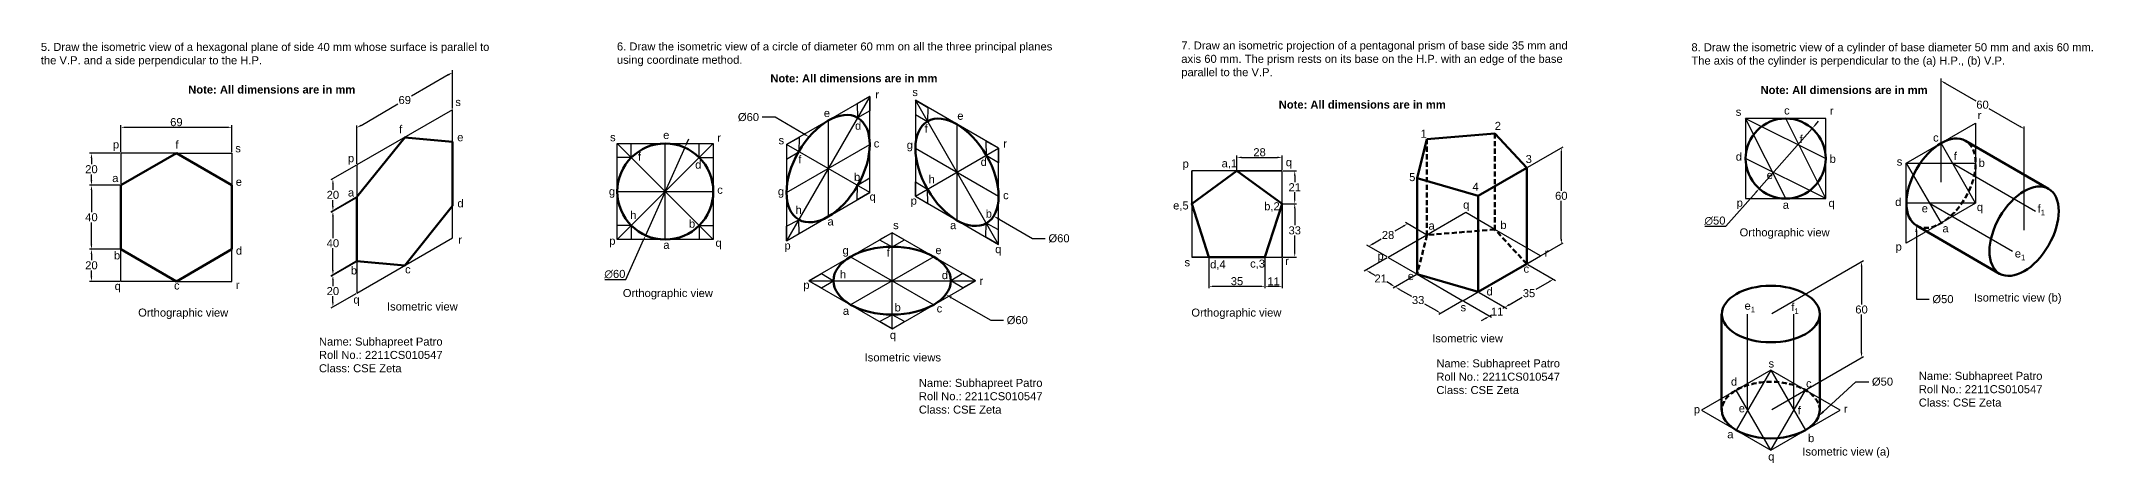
# Model space of a CAD drawing. Header units: millimetres. Extents: x 41 to 5475, y -81 to 189.
# Drawn here: x 1295 to 2577, y -78 to 185 of the extents above; entities that cross this region are included whole.
import ezdxf
from ezdxf import colors
from ezdxf.entities.mleader import LeaderData, LeaderLine
from ezdxf.math import Vec2, Vec3

# ---------------------------------------------------------------- set-up
doc = ezdxf.new("R2010")
doc.units = ezdxf.units.MM
doc.linetypes.add('HIDDEN2', pattern=[4.7625, 3.175, -1.5875])
doc.styles.get("Standard").update_dxf_attribs({"font": 'arial.ttf'})
doc.dimstyles.new('ISO-25', dxfattribs={"dimtxt": 5, "dimasz": 3, "dimexe": 1.25, "dimexo": 0.625, "dimtad": 1, "dimtih": 1, "dimtoh": 1, "dimdec": 0, "dimtxsty": 'Standard', "dimcen": 2.5, "dimadec": 0, "dimazin": 0, "dimtfac": 1, "dimtdec": 0, "dimtmove": 0, "dimatfit": 3, "dimfxl": 1, "dimarcsym": 0})

# ---------------------------------------------------------------- blocks, each defined once
blk = doc.blocks.new('*D27')
at = {"color": 0, "lineweight": -2, "transparency": 16777216}
for p, q in [((1344.6, 115.9), (1344.6, 132.8)), ((1347.6, 131.5), (1410.9, 131.5)), ((1413.9, 115.9), (1413.9, 132.8))]:
    blk.add_line(p, q, dxfattribs=at)
at = {"color": 0, "transparency": 16777216}
for points in [[(1347.6, 132), (1347.6, 131), (1344.6, 131.5)], [(1410.9, 132), (1410.9, 131), (1413.9, 131.5)]]:
    blk.add_solid(points, dxfattribs=at)
at = {"layer": 'Defpoints', "color": 0, "transparency": 16777216}
for p in [(1413.9, 131.5), (1344.6, 115.3), (1413.9, 115.3)]:
    blk.add_point(p, dxfattribs=at)
at = {"color": 0, "transparency": 16777216, "insert": (1379.3, 134.7), "char_height": 5, "attachment_point": 5}
blk.add_mtext('69', dxfattribs=at)
blk = doc.blocks.new('*D28')
at = {"color": 0, "lineweight": -2, "transparency": 16777216}
for p, q in [((1344, 95.3), (1324.9, 95.3)), ((1326.2, 92.3), (1326.2, 78.5)), ((1326.2, 58.3), (1326.2, 72.1)), ((1344, 55.3), (1324.9, 55.3))]:
    blk.add_line(p, q, dxfattribs=at)
at = {"color": 0, "transparency": 16777216}
for points in [[(1325.7, 92.3), (1326.7, 92.3), (1326.2, 95.3)], [(1325.7, 58.3), (1326.7, 58.3), (1326.2, 55.3)]]:
    blk.add_solid(points, dxfattribs=at)
at = {"layer": 'Defpoints', "color": 0, "transparency": 16777216}
for p in [(1344.6, 95.3), (1326.2, 55.3), (1344.6, 55.3)]:
    blk.add_point(p, dxfattribs=at)
at = {"color": 0, "transparency": 16777216, "insert": (1326.2, 75.3), "char_height": 5, "attachment_point": 5}
blk.add_mtext('40', dxfattribs=at)
blk = doc.blocks.new('*D29')
at = {"color": 0, "lineweight": -2, "transparency": 16777216}
for p, q in [((1344, 115.3), (1324.9, 115.3)), ((1326.2, 112.3), (1326.2, 108.5)), ((1344, 95.3), (1324.9, 95.3)), ((1326.2, 98.3), (1326.2, 102.1))]:
    blk.add_line(p, q, dxfattribs=at)
at = {"color": 0, "transparency": 16777216}
for points in [[(1325.7, 112.3), (1326.7, 112.3), (1326.2, 115.3)], [(1325.7, 98.3), (1326.7, 98.3), (1326.2, 95.3)]]:
    blk.add_solid(points, dxfattribs=at)
at = {"layer": 'Defpoints', "color": 0, "transparency": 16777216}
for p in [(1326.2, 115.3), (1344.6, 115.3), (1344.6, 95.3)]:
    blk.add_point(p, dxfattribs=at)
at = {"color": 0, "transparency": 16777216, "insert": (1326.2, 105.3), "char_height": 5, "attachment_point": 5}
blk.add_mtext('20', dxfattribs=at)
blk = doc.blocks.new('*D30')
at = {"color": 0, "lineweight": -2, "transparency": 16777216}
for p, q in [((1344, 55.3), (1324.9, 55.3)), ((1326.2, 52.3), (1326.2, 48.5)), ((1326.2, 38.3), (1326.2, 42.1)), ((1344, 35.3), (1324.9, 35.3))]:
    blk.add_line(p, q, dxfattribs=at)
at = {"color": 0, "transparency": 16777216}
for points in [[(1325.7, 52.3), (1326.7, 52.3), (1326.2, 55.3)], [(1325.7, 38.3), (1326.7, 38.3), (1326.2, 35.3)]]:
    blk.add_solid(points, dxfattribs=at)
at = {"layer": 'Defpoints', "color": 0, "transparency": 16777216}
for p in [(1344.6, 55.3), (1326.2, 35.3), (1344.6, 35.3)]:
    blk.add_point(p, dxfattribs=at)
at = {"color": 0, "transparency": 16777216, "insert": (1326.2, 45.3), "char_height": 5, "attachment_point": 5}
blk.add_mtext('20', dxfattribs=at)
blk = doc.blocks.new('*D31')
at = {"color": 0, "lineweight": -2, "transparency": 16777216}
for p, q in [((1551.8, 143.2), (1551.8, 167.2)), ((1549.2, 164.2), (1526.2, 150.9)), ((1494.7, 132.7), (1517.7, 146.1)), ((1492.1, 108.7), (1492.1, 132.7))]:
    blk.add_line(p, q, dxfattribs=at)
at = {"color": 0, "transparency": 16777216}
for points in [[(1549, 164.7), (1549.5, 163.8), (1551.8, 165.7)], [(1494.4, 133.2), (1494.9, 132.3), (1492.1, 131.2)]]:
    blk.add_solid(points, dxfattribs=at)
at = {"layer": 'Defpoints', "color": 0, "transparency": 16777216}
for p in [(1551.8, 165.7), (1551.8, 142.5), (1492.1, 108)]:
    blk.add_point(p, dxfattribs=at)
at = {"color": 0, "transparency": 16777216, "insert": (1522, 148.5), "char_height": 5, "attachment_point": 5}
blk.add_mtext('69', dxfattribs=at)
blk = doc.blocks.new('*D32')
at = {"color": 0, "lineweight": -2, "transparency": 16777216}
for p, q in [((1491.5, 107.6), (1475.8, 98.6)), ((1477.1, 96.3), (1477.1, 92.5)), ((1491.5, 87.6), (1475.8, 78.6)), ((1477.1, 82.3), (1477.1, 86.1))]:
    blk.add_line(p, q, dxfattribs=at)
at = {"color": 0, "transparency": 16777216}
for points in [[(1476.6, 96.3), (1477.6, 96.3), (1477.1, 99.3)], [(1476.6, 82.3), (1477.6, 82.3), (1477.1, 79.3)]]:
    blk.add_solid(points, dxfattribs=at)
at = {"layer": 'Defpoints', "color": 0, "transparency": 16777216}
for p in [(1492.1, 108), (1477.1, 79.3), (1492.1, 88)]:
    blk.add_point(p, dxfattribs=at)
at = {"color": 0, "transparency": 16777216, "insert": (1477.1, 89.3), "char_height": 5, "attachment_point": 5}
blk.add_mtext('20', dxfattribs=at)
blk = doc.blocks.new('*D33')
at = {"color": 0, "lineweight": -2, "transparency": 16777216}
for p, q in [((1491.5, 87.3), (1475.8, 78.2)), ((1477.1, 76), (1477.1, 62.3)), ((1477.1, 42.3), (1477.1, 56)), ((1491.5, 47.6), (1475.8, 38.6))]:
    blk.add_line(p, q, dxfattribs=at)
at = {"color": 0, "transparency": 16777216}
for points in [[(1476.6, 76), (1477.6, 76), (1477.1, 79)], [(1476.6, 42.3), (1477.6, 42.3), (1477.1, 39.3)]]:
    blk.add_solid(points, dxfattribs=at)
at = {"layer": 'Defpoints', "color": 0, "transparency": 16777216}
for p in [(1492.1, 87.6), (1477.1, 39.3), (1492.1, 48)]:
    blk.add_point(p, dxfattribs=at)
at = {"color": 0, "transparency": 16777216, "insert": (1477.1, 59.1), "char_height": 5, "attachment_point": 5}
blk.add_mtext('40', dxfattribs=at)
blk = doc.blocks.new('*D34')
at = {"color": 0, "lineweight": -2, "transparency": 16777216}
for p, q in [((1491.5, 47.3), (1475.8, 38.3)), ((1491.5, 27.6), (1475.8, 18.6)), ((1477.1, 36.1), (1477.1, 32.4)), ((1477.1, 22.3), (1477.1, 26))]:
    blk.add_line(p, q, dxfattribs=at)
at = {"color": 0, "transparency": 16777216}
for points in [[(1476.6, 36.1), (1477.6, 36.1), (1477.1, 39.1)], [(1476.6, 22.3), (1477.6, 22.3), (1477.1, 19.3)]]:
    blk.add_solid(points, dxfattribs=at)
at = {"layer": 'Defpoints', "color": 0, "transparency": 16777216}
for p in [(1492.1, 47.7), (1492.1, 28), (1477.1, 19.3)]:
    blk.add_point(p, dxfattribs=at)
at = {"color": 0, "transparency": 16777216, "insert": (1477.1, 29.2), "char_height": 5, "attachment_point": 5}
blk.add_mtext('20', dxfattribs=at)
blk = doc.blocks.new('*D35')
at = {"color": 0, "lineweight": -2, "transparency": 16777216}
for p, q in [((1697, 118.8), (1672.5, 64)), ((1698.3, 121.5), (1699.5, 124.3)), ((1660.2, 36.5), (1671.3, 61.3)), ((1647, 36.5), (1660.2, 36.5))]:
    blk.add_line(p, q, dxfattribs=at)
at = {"color": 0, "transparency": 16777216}
for points in [[(1697.8, 121.7), (1698.7, 121.3), (1697, 118.8)], [(1670.9, 61.5), (1671.8, 61.1), (1672.5, 64)]]:
    blk.add_solid(points, dxfattribs=at)
at = {"layer": 'Defpoints', "color": 0, "transparency": 16777216}
for p in [(1697, 118.8), (1672.5, 64)]:
    blk.add_point(p, dxfattribs=at)
at = {"color": 0, "transparency": 16777216, "insert": (1653.3, 39.8), "char_height": 5, "attachment_point": 5}
blk.add_mtext('∅60', dxfattribs=at)
blk = doc.blocks.new('*D36')
at = {"color": 0, "lineweight": -2, "transparency": 16777216}
for p, q in [((2059.6, 49.9), (2059.6, 31)), ((2070.4, 49.9), (2070.4, 31)), ((2062.6, 32.2), (2067.4, 32.2))]:
    blk.add_line(p, q, dxfattribs=at)
at = {"color": 0, "transparency": 16777216}
for points in [[(2062.6, 32.7), (2062.6, 31.7), (2059.6, 32.2)], [(2067.4, 32.7), (2067.4, 31.7), (2070.4, 32.2)]]:
    blk.add_solid(points, dxfattribs=at)
at = {"layer": 'Defpoints', "color": 0, "transparency": 16777216}
for p in [(2059.6, 50.5), (2070.4, 50.5), (2070.4, 32.2)]:
    blk.add_point(p, dxfattribs=at)
at = {"color": 0, "transparency": 16777216, "insert": (2065, 35.3), "char_height": 5, "attachment_point": 5}
blk.add_mtext('11', dxfattribs=at)
blk = doc.blocks.new('*D37')
at = {"color": 0, "lineweight": -2, "transparency": 16777216}
for p, q in [((2024.6, 49.9), (2024.6, 31)), ((2059.6, 49.9), (2059.6, 31)), ((2027.6, 32.2), (2056.6, 32.2))]:
    blk.add_line(p, q, dxfattribs=at)
at = {"color": 0, "transparency": 16777216}
for points in [[(2027.6, 32.7), (2027.6, 31.7), (2024.6, 32.2)], [(2056.6, 32.7), (2056.6, 31.7), (2059.6, 32.2)]]:
    blk.add_solid(points, dxfattribs=at)
at = {"layer": 'Defpoints', "color": 0, "transparency": 16777216}
for p in [(2024.6, 50.5), (2059.6, 50.5), (2059.6, 32.2)]:
    blk.add_point(p, dxfattribs=at)
at = {"color": 0, "transparency": 16777216, "insert": (2042.1, 35.4), "char_height": 5, "attachment_point": 5}
blk.add_mtext('35', dxfattribs=at)
blk = doc.blocks.new('*D38')
at = {"color": 0, "lineweight": -2, "transparency": 16777216}
for p, q in [((2071, 83.8), (2079.4, 83.8)), ((2078.2, 80.8), (2078.2, 70.3)), ((2078.2, 53.5), (2078.2, 63.9)), ((2071, 50.5), (2079.4, 50.5))]:
    blk.add_line(p, q, dxfattribs=at)
at = {"color": 0, "transparency": 16777216}
for points in [[(2077.7, 80.8), (2078.7, 80.8), (2078.2, 83.8)], [(2077.7, 53.5), (2078.7, 53.5), (2078.2, 50.5)]]:
    blk.add_solid(points, dxfattribs=at)
at = {"layer": 'Defpoints', "color": 0, "transparency": 16777216}
for p in [(2070.4, 83.8), (2070.4, 50.5), (2078.2, 50.5)]:
    blk.add_point(p, dxfattribs=at)
at = {"color": 0, "transparency": 16777216, "insert": (2078.2, 67.1), "char_height": 5, "attachment_point": 5}
blk.add_mtext('33', dxfattribs=at)
blk = doc.blocks.new('*D39')
at = {"color": 0, "lineweight": -2, "transparency": 16777216}
for p, q in [((2071, 104.3), (2079.4, 104.3)), ((2078.2, 101.3), (2078.2, 97.2)), ((2078.2, 86.8), (2078.2, 90.9)), ((2071, 83.8), (2079.4, 83.8))]:
    blk.add_line(p, q, dxfattribs=at)
at = {"color": 0, "transparency": 16777216}
for points in [[(2077.7, 101.3), (2078.7, 101.3), (2078.2, 104.3)], [(2077.7, 86.8), (2078.7, 86.8), (2078.2, 83.8)]]:
    blk.add_solid(points, dxfattribs=at)
at = {"layer": 'Defpoints', "color": 0, "transparency": 16777216}
for p in [(2070.4, 104.3), (2078.2, 104.3), (2070.4, 83.8)]:
    blk.add_point(p, dxfattribs=at)
at = {"color": 0, "transparency": 16777216, "insert": (2078.2, 94.1), "char_height": 5, "attachment_point": 5}
blk.add_mtext('21', dxfattribs=at)
blk = doc.blocks.new('*D40')
at = {"color": 0, "lineweight": -2, "transparency": 16777216}
for p, q in [((2042.1, 105), (2042.1, 114)), ((2045.1, 112.7), (2067.4, 112.7)), ((2070.4, 105), (2070.4, 114))]:
    blk.add_line(p, q, dxfattribs=at)
at = {"color": 0, "transparency": 16777216}
for points in [[(2045.1, 113.2), (2045.1, 112.2), (2042.1, 112.7)], [(2067.4, 113.2), (2067.4, 112.2), (2070.4, 112.7)]]:
    blk.add_solid(points, dxfattribs=at)
at = {"layer": 'Defpoints', "color": 0, "transparency": 16777216}
for p in [(2042.1, 104.3), (2070.4, 112.7), (2070.4, 104.3)]:
    blk.add_point(p, dxfattribs=at)
at = {"color": 0, "transparency": 16777216, "insert": (2056.2, 115.9), "char_height": 5, "attachment_point": 5}
blk.add_mtext('28', dxfattribs=at)
blk = doc.blocks.new('*D41')
at = {"color": 0, "lineweight": -2, "transparency": 16777216}
for p, q in [((2193.5, 28.4), (2210.7, 18.4)), ((2183.9, 22.9), (2201.2, 12.9)), ((2200, 13.6), (2201.2, 14.4)), ((2209.5, 19.1), (2208.2, 18.4)), ((2212.1, 20.6), (2214.7, 22.1)), ((2197.4, 12.1), (2194.8, 10.6))]:
    blk.add_line(p, q, dxfattribs=at)
at = {"color": 0, "transparency": 16777216}
for points in [[(2197.1, 12.6), (2197.6, 11.7), (2200, 13.6)], [(2211.8, 21.1), (2212.3, 20.2), (2209.5, 19.1)]]:
    blk.add_solid(points, dxfattribs=at)
at = {"layer": 'Defpoints', "color": 0, "transparency": 16777216}
for p in [(2192.8, 28.7), (2183.3, 23.2), (2209.5, 19.1)]:
    blk.add_point(p, dxfattribs=at)
at = {"color": 0, "transparency": 16777216, "insert": (2204.7, 16.4), "char_height": 5, "attachment_point": 5}
blk.add_mtext('11', dxfattribs=at)
blk = doc.blocks.new('*D42')
at = {"color": 0, "lineweight": -2, "transparency": 16777216}
for p, q in [((2223.8, 45.9), (2241.1, 35.9)), ((2193.5, 28.4), (2210.7, 18.4)), ((2237.2, 35.1), (2228.9, 30.3)), ((2212.1, 20.6), (2220.4, 25.4))]:
    blk.add_line(p, q, dxfattribs=at)
at = {"color": 0, "transparency": 16777216}
for points in [[(2237, 35.6), (2237.5, 34.7), (2239.8, 36.6)], [(2211.8, 21.1), (2212.3, 20.2), (2209.5, 19.1)]]:
    blk.add_solid(points, dxfattribs=at)
at = {"layer": 'Defpoints', "color": 0, "transparency": 16777216}
for p in [(2223.2, 46.2), (2192.8, 28.7), (2239.8, 36.6)]:
    blk.add_point(p, dxfattribs=at)
at = {"color": 0, "transparency": 16777216, "insert": (2224.6, 27.9), "char_height": 5, "attachment_point": 5}
blk.add_mtext('35', dxfattribs=at)
blk = doc.blocks.new('*D43')
at = {"color": 0, "lineweight": -2, "transparency": 16777216}
for p, q in [((2135.9, 49.9), (2121.6, 41.6)), ((2125.4, 40.8), (2128.2, 39.2)), ((2154.1, 39.4), (2139.8, 31.1)), ((2138.4, 33.3), (2135.7, 34.9))]:
    blk.add_line(p, q, dxfattribs=at)
at = {"color": 0, "transparency": 16777216}
for points in [[(2125.7, 41.2), (2125.2, 40.4), (2122.8, 42.3)], [(2138.7, 33.7), (2138.2, 32.9), (2141, 31.8)]]:
    blk.add_solid(points, dxfattribs=at)
at = {"layer": 'Defpoints', "color": 0, "transparency": 16777216}
for p in [(2122.8, 42.3), (2136.6, 50.2), (2154.7, 39.7)]:
    blk.add_point(p, dxfattribs=at)
at = {"color": 0, "transparency": 16777216, "insert": (2131.9, 37.1), "char_height": 5, "attachment_point": 5}
blk.add_mtext('21', dxfattribs=at)
blk = doc.blocks.new('*D44')
at = {"color": 0, "lineweight": -2, "transparency": 16777216}
for p, q in [((2154.1, 39.4), (2139.8, 31.1)), ((2143.6, 30.3), (2151.1, 26)), ((2167, 16.8), (2159.5, 21.1)), ((2182.7, 22.9), (2168.3, 14.6))]:
    blk.add_line(p, q, dxfattribs=at)
at = {"color": 0, "transparency": 16777216}
for points in [[(2143.9, 30.7), (2143.4, 29.9), (2141, 31.8)], [(2167.3, 17.2), (2166.8, 16.4), (2169.6, 15.3)]]:
    blk.add_solid(points, dxfattribs=at)
at = {"layer": 'Defpoints', "color": 0, "transparency": 16777216}
for p in [(2154.7, 39.7), (2169.6, 15.3), (2183.3, 23.2)]:
    blk.add_point(p, dxfattribs=at)
at = {"color": 0, "transparency": 16777216, "insert": (2155.3, 23.6), "char_height": 5, "attachment_point": 5}
blk.add_mtext('33', dxfattribs=at)
blk = doc.blocks.new('*D45')
at = {"color": 0, "lineweight": -2, "transparency": 16777216}
for p, q in [((2146.1, 69.7), (2140.8, 66.7)), ((2160.2, 64.6), (2147.4, 72)), ((2135.9, 50.6), (2123.2, 58)), ((2127, 58.7), (2132.3, 61.8))]:
    blk.add_line(p, q, dxfattribs=at)
at = {"color": 0, "transparency": 16777216}
for points in [[(2145.8, 70.2), (2146.3, 69.3), (2148.7, 71.2)], [(2126.8, 59.2), (2127.3, 58.3), (2124.4, 57.2)]]:
    blk.add_solid(points, dxfattribs=at)
at = {"layer": 'Defpoints', "color": 0, "transparency": 16777216}
for p in [(2148.7, 71.2), (2160.8, 64.2), (2136.6, 50.2)]:
    blk.add_point(p, dxfattribs=at)
at = {"color": 0, "transparency": 16777216, "insert": (2136.5, 64.2), "char_height": 5, "attachment_point": 5}
blk.add_mtext('28', dxfattribs=at)
blk = doc.blocks.new('*D46')
at = {"color": 0, "lineweight": -2, "transparency": 16777216}
for p, q in [((2223.8, 106.6), (2246, 119.4)), ((2244.8, 115.7), (2244.8, 91.9)), ((2244.8, 61.7), (2244.8, 85.5)), ((2223.8, 46.6), (2246, 59.4))]:
    blk.add_line(p, q, dxfattribs=at)
at = {"color": 0, "transparency": 16777216}
for points in [[(2244.3, 115.7), (2245.3, 115.7), (2244.8, 118.7)], [(2244.3, 61.7), (2245.3, 61.7), (2244.8, 58.7)]]:
    blk.add_solid(points, dxfattribs=at)
at = {"layer": 'Defpoints', "color": 0, "transparency": 16777216}
for p in [(2223.2, 106.2), (2244.8, 58.7), (2223.2, 46.2)]:
    blk.add_point(p, dxfattribs=at)
at = {"color": 0, "transparency": 16777216, "insert": (2244.8, 88.7), "char_height": 5, "attachment_point": 5}
blk.add_mtext('60', dxfattribs=at)
blk = doc.blocks.new('*D47')
at = {"color": 0, "lineweight": -2, "transparency": 16777216}
for p, q in [((2401.6, 130.8), (2368.5, 93.3)), ((2403.6, 133), (2405.6, 135.3)), ((2347.7, 69.8), (2366.5, 91)), ((2334.5, 69.8), (2347.7, 69.8))]:
    blk.add_line(p, q, dxfattribs=at)
at = {"color": 0, "transparency": 16777216}
for points in [[(2403.2, 133.3), (2403.9, 132.7), (2401.6, 130.8)], [(2366.1, 91.4), (2366.9, 90.7), (2368.5, 93.3)]]:
    blk.add_solid(points, dxfattribs=at)
at = {"layer": 'Defpoints', "color": 0, "transparency": 16777216}
for p in [(2401.6, 130.8), (2368.5, 93.3)]:
    blk.add_point(p, dxfattribs=at)
at = {"color": 0, "transparency": 16777216, "insert": (2340.8, 73.1), "char_height": 5, "attachment_point": 5}
blk.add_mtext('∅50', dxfattribs=at)
blk = doc.blocks.new('*D48')
at = {"color": 0, "lineweight": -2, "transparency": 16777216}
for p, q in [((2376.3, 15.3), (2433.6, 48.4)), ((2432.4, 44.7), (2432.4, 20.9)), ((2432.4, -9.3), (2432.4, 14.5)), ((2376.3, -44.7), (2433.6, -11.6))]:
    blk.add_line(p, q, dxfattribs=at)
at = {"color": 0, "transparency": 16777216}
for points in [[(2431.9, 44.7), (2432.9, 44.7), (2432.4, 47.7)], [(2431.9, -9.3), (2432.9, -9.3), (2432.4, -12.3)]]:
    blk.add_solid(points, dxfattribs=at)
at = {"layer": 'Defpoints', "color": 0, "transparency": 16777216}
for p in [(2432.4, 47.7), (2375.7, 14.9), (2375.7, -45.1)]:
    blk.add_point(p, dxfattribs=at)
at = {"color": 0, "transparency": 16777216, "insert": (2432.4, 17.7), "char_height": 5, "attachment_point": 5}
blk.add_mtext('60', dxfattribs=at)
blk = doc.blocks.new('*D49')
at = {"color": 0, "lineweight": -2, "transparency": 16777216}
for p, q in [((2482.1, 97.3), (2482.1, 162)), ((2484.7, 159.1), (2503.8, 148)), ((2531.4, 132.1), (2512.2, 143.1)), ((2534, 67.3), (2534, 132))]:
    blk.add_line(p, q, dxfattribs=at)
at = {"color": 0, "transparency": 16777216}
for points in [[(2484.9, 159.5), (2484.4, 158.6), (2482.1, 160.6)], [(2531.7, 132.5), (2531.2, 131.6), (2534, 130.6)]]:
    blk.add_solid(points, dxfattribs=at)
at = {"layer": 'Defpoints', "color": 0, "transparency": 16777216}
for p in [(2482.1, 160.6), (2482.1, 96.6), (2534, 66.6)]:
    blk.add_point(p, dxfattribs=at)
at = {"color": 0, "transparency": 16777216, "insert": (2508, 145.6), "char_height": 5, "attachment_point": 5}
blk.add_mtext('60', dxfattribs=at)

msp = doc.modelspace()

# ---------------------------------------------------------------- linework, layer by layer
for p, q in [((1812.6, 150.7), (1760.6, 60.7)), ((1812.6, 150.7), (1804.8, 146.2)), ((1804.8, 146.2), (1805, 137.5)), ((1812.6, 141.7), (1805, 137.5)), ((1812.6, 150.7), (1812.6, 141.7)), ((1893, 58.4), (1841.1, 148.4)), ((1841.1, 148.4), (1848.9, 143.9)), ((1841.1, 148.4), (1841.1, 139.4)), ((1848.9, 143.9), (1848.7, 135.2)), ((1786.6, 135.7), (1786.6, 75.7)), ((1841.1, 139.4), (1848.7, 135.2)), ((1867.1, 133.4), (1867.1, 73.4)), ((2385, 87), (2360, 137)), ((2360, 137), (2410, 112)), ((2410, 87), (2385, 137)), ((1654.8, 91.4), (1654.8, 121.4)), ((1654.8, 121.4), (1684.8, 121.4)), ((1714.8, 61.4), (1654.8, 121.4)), ((1654.8, 61.4), (1714.8, 121.4)), ((1663.6, 112.6), (1663.6, 121.4)), ((1684.8, 61.4), (1684.8, 121.4)), ((1684.8, 121.4), (1714.8, 121.4)), ((1706, 112.6), (1706, 121.4)), ((1714.8, 121.4), (1714.8, 91.4)), ((1760.6, 120.7), (1768.4, 125.2)), ((1760.6, 90.7), (1812.6, 120.7)), ((1812.6, 90.7), (1760.6, 120.7)), ((1760.6, 120.7), (1760.6, 111.7)), ((1760.6, 111.7), (1768.2, 116.1)), ((1768.4, 125.2), (1768.2, 116.3)), ((1841.1, 118.4), (1893, 88.4)), ((1841.1, 88.4), (1893, 118.4)), ((1893, 118.4), (1885.2, 122.9)), ((1885.2, 122.9), (1885.4, 114)), ((1893, 118.4), (1893, 109.4)), ((2503.7, 84.1), (2482.1, 121.6)), ((1379.3, 115.3), (1344.6, 115.3)), ((1344.6, 115.3), (1344.6, 95.3)), ((1379.3, 115.3), (1413.9, 115.3)), ((1413.9, 115.3), (1413.9, 95.3)), ((1663.6, 112.6), (1654.8, 112.6)), ((1706, 112.6), (1714.8, 112.6)), ((1893, 109.4), (1885.4, 114)), ((2070.4, 104.3), (2013.8, 104.3)), ((2013.8, 83.8), (2013.8, 104.3)), ((2013.8, 104.3), (2013.8, 50.5)), ((2042.1, 104.3), (2070.4, 104.3)), ((2070.4, 50.5), (2070.4, 104.3)), ((2410, 87), (2360, 112)), ((2460.4, 109.1), (2482.1, 71.6)), ((2460.4, 109.1), (2503.7, 109.1)), ((2489.3, 109.1), (2541.2, 79.1)), ((1654.8, 91.4), (1714.8, 91.4)), ((1654.8, 61.4), (1654.8, 91.4)), ((1714.8, 91.4), (1714.8, 61.4)), ((1804.8, 86.2), (1805, 95.1)), ((1812.6, 90.7), (1804.8, 86.2)), ((1812.6, 99.7), (1805, 95.1)), ((1812.6, 90.7), (1812.6, 99.7)), ((1841.1, 88.4), (1841.1, 97.4)), ((1841.1, 97.4), (1848.7, 92.8)), ((1848.9, 83.9), (1848.7, 92.8)), ((1841.1, 88.4), (1848.9, 83.9)), ((2070.4, 83.8), (2070.4, 50.5)), ((2185.1, 78.2), (2160.8, 64.2)), ((2203.2, 67.7), (2185.1, 78.2)), ((2503.7, 84.1), (2460.4, 84.1)), ((2474.8, 84.1), (2526.8, 54.1)), ((1663.6, 70.2), (1654.8, 70.2)), ((1663.6, 70.2), (1663.6, 61.4)), ((1706, 70.2), (1714.8, 70.2)), ((1706, 70.2), (1706, 61.4)), ((1760.6, 69.7), (1768.2, 73.8)), ((1760.6, 60.7), (1760.6, 69.7)), ((1760.6, 60.7), (1768.4, 65.2)), ((1768.4, 65.2), (1768.2, 73.8)), ((1826.6, 65.7), (1818.8, 61.2)), ((1826.6, 5.7), (1826.6, 65.7)), ((1826.6, 65.7), (1834.4, 61.2)), ((1885.2, 62.9), (1885.4, 71.6)), ((1893, 67.4), (1885.4, 71.6)), ((1893, 58.4), (1893, 67.4)), ((1893, 58.4), (1893, 67.4)), ((2160.8, 64.2), (2136.6, 50.2)), ((2231.8, 51.2), (2203.2, 67.7)), ((1344.6, 35.3), (1344.6, 55.3)), ((1413.9, 35.3), (1413.9, 55.3)), ((1684.8, 61.4), (1654.8, 61.4)), ((1714.8, 61.4), (1684.8, 61.4)), ((1818.8, 61.2), (1826.6, 56.9)), ((1826.6, 56.9), (1834.4, 61.2)), ((1893, 58.4), (1885.2, 62.9)), ((1774.6, 35.7), (1782.4, 40.2)), ((1782.4, 40.2), (1789.9, 35.7)), ((1800.6, 50.7), (1852.6, 20.7)), ((1852.6, 50.7), (1800.6, 20.7)), ((1870.8, 40.2), (1863.3, 35.7)), ((1878.6, 35.7), (1870.8, 40.2)), ((2024.6, 50.5), (2013.8, 50.5)), ((2013.8, 50.5), (2070.4, 50.5)), ((2136.6, 50.2), (2154.7, 39.7)), ((2154.7, 39.7), (2183.3, 23.2)), ((2192.8, 28.7), (2223.2, 46.2)), ((2223.2, 46.2), (2231.8, 51.2)), ((1379.3, 35.3), (1344.6, 35.3)), ((1379.3, 35.3), (1413.9, 35.3)), ((1774.6, 35.7), (1878.6, 35.7)), ((1774.6, 35.7), (1782.4, 31.2)), ((1782.4, 31.2), (1789.9, 35.7)), ((1870.8, 31.2), (1863.3, 35.7)), ((1878.6, 35.7), (1870.8, 31.2)), ((2183.3, 23.2), (2192.8, 28.7)), ((1818.8, 10.2), (1826.6, 14.4)), ((1834.4, 10.2), (1826.6, 14.4)), ((2361.2, -45.1), (2361.2, 14.9)), ((2390.1, -45.1), (2390.1, 14.9)), ((1826.6, 5.7), (1818.8, 10.2)), ((1826.6, 5.7), (1834.4, 10.2)), ((2375.7, -20.1), (2354, -57.6)), ((2375.7, -20.1), (2397.3, -57.6)), ((2375.7, -70.1), (2354, -32.6)), ((2375.7, -70.1), (2397.3, -32.6))]:
    msp.add_line(p, q)
at = {"lineweight": 53}
for p, q in [((2160.8, 124.2), (2154.7, 99.7)), ((2203.2, 127.7), (2160.8, 124.2)), ((2223.2, 106.2), (2203.2, 127.7)), ((2549.3, 93.1), (2497.4, 123.1)), ((2192.8, 88.7), (2223.2, 106.2)), ((2223.2, 46.2), (2223.2, 106.2)), ((2154.7, 39.7), (2154.7, 99.7)), ((2154.7, 99.7), (2192.8, 88.7)), ((2192.8, 88.7), (2192.8, 28.7)), ((2518.7, 40.1), (2466.7, 70.1)), ((2154.7, 39.7), (2192.8, 28.7)), ((2192.8, 28.7), (2223.2, 46.2)), ((2345, 14.9), (2345, -45.1)), ((2406.3, 14.9), (2406.3, -45.1))]:
    msp.add_line(p, q, dxfattribs=at)
at = {"linetype": 'HIDDEN2', "lineweight": 53}
for p, q in [((2160.8, 124.2), (2160.8, 64.2)), ((2203.2, 127.7), (2203.2, 67.7)), ((2160.8, 64.2), (2154.7, 39.7)), ((2203.2, 67.7), (2160.8, 64.2)), ((2223.2, 46.2), (2203.2, 67.7))]:
    msp.add_line(p, q, dxfattribs=at)
msp.add_lwpolyline([(1492.1, 108), (1492.1, 88), (1492.1, 48), (1492.1, 28), (1551.8, 62.5), (1551.8, 82.5), (1551.8, 122.5), (1551.8, 142.5), (1492.1, 108)])
for points in [[(1760.6, 60.7), (1812.6, 90.7), (1812.6, 150.7), (1760.6, 120.7)], [(1841.1, 88.4), (1893, 58.4), (1893, 118.4), (1841.1, 148.4)], [(2360, 137), (2360, 87), (2410, 87), (2410, 137)], [(2460.4, 109.1), (2503.7, 134.1), (2503.7, 84.1), (2460.4, 59.1)], [(1774.6, 35.7), (1826.6, 5.7), (1878.6, 35.7), (1826.6, 65.7)], [(2375.7, -70.1), (2419, -45.1), (2375.7, -20.1), (2332.4, -45.1)]]:
    msp.add_lwpolyline(points, close=True)
at = {"lineweight": 53}
msp.add_lwpolyline([(1492.1, 88), (1522, 125.2), (1551.8, 122.5), (1551.8, 82.5), (1522, 45.2), (1492.1, 48), (1492.1, 88)], dxfattribs=at)
for points in [[(1344.6, 95.3), (1344.6, 55.3), (1379.3, 35.3), (1413.9, 55.3), (1413.9, 95.3), (1379.3, 115.3)], [(2024.6, 50.5), (2059.6, 50.5), (2070.4, 83.8), (2042.1, 104.3), (2013.8, 83.8)]]:
    msp.add_lwpolyline(points, close=True, dxfattribs=at)
for centre, radius in [((2385, 112), 25), ((1684.8, 91.4), 30)]:
    msp.add_circle(centre, radius, dxfattribs=at)
for centre, major_axis in [((1786.6, 105.7), (-18.4, -31.8)), ((1867.1, 103.4), (18.4, -31.8)), ((2534, 66.6), (-15.3, -26.5)), ((1826.6, 35.7), (-36.7, 0)), ((2375.7, 14.9), (-30.6, 0))]:
    msp.add_ellipse(centre, major_axis=major_axis, ratio=0.57735, dxfattribs=at)
for centre, major_axis, start_param, end_param in [((2482.1, 96.6), (-15.3, -26.5), 3.141593, 6.283185), ((2375.7, -45.1), (-30.6, 0), 6.283185, 9.424778)]:
    msp.add_ellipse(centre, major_axis=major_axis, ratio=0.57735, start_param=start_param, end_param=end_param, dxfattribs=at)
at = {"linetype": 'HIDDEN2', "lineweight": 53}
for centre, major_axis, start_param, end_param in [((2482.1, 96.6), (-15.3, -26.5), 6.283185, 9.424778), ((2375.7, -45.1), (-30.6, 0), 3.141593, 6.283185)]:
    msp.add_ellipse(centre, major_axis=major_axis, ratio=0.57735, start_param=start_param, end_param=end_param, dxfattribs=at)

# ---------------------------------------------------------------- texts
for s, p in [('q', (2183.4, 80.7)), ('a', (2161.8, 67.6)), ('b', (2206.7, 68)), ('p', (2129.9, 48.7)), ('r', (2234.4, 50.7)), ('e', (2148.8, 36.1)), ('  c', (2217.3, 40.7)), ('d', (2198.1, 26.5)), ('s', (2181.8, 16.6))]:
    msp.add_text(s, height=5).set_placement(p)
at = {"char_height": 5, "attachment_point": 1}
for s, width, insert in [('5. Draw the isometric view of a hexagonal plane of side 40 mm whose surface is parallel to \\Pthe V.P. and a side perpendicular to the H.P.', 344.442, (1294.6, 184.2)), ('6. Draw the isometric view of a circle of diameter 60 mm on all the three principal planes \\Pusing coordinate method.', 313.024, (1654.6, 184.5)), ('7. Draw an isometric projection of a pentagonal prism of base side 35 mm and axis 60 mm. The prism rests on its base on the H.P. with an edge of the base parallel to the V.P.', 250.064, (2007.3, 185.1)), ('8. Draw the isometric view of a cylinder of base diameter 50 mm and axis 60 mm. The axis of the cylinder is perpendicular to the (a) H.P., (b) V.P.', 262.775, (2326.1, 184)), ('{\\fArial|b1|i0|c0|p34;Note: All dimensions are in mm}', 120.575, (1386.7, 157.6)), ('{\\fArial|b1|i0|c0|p34;Note: All dimensions are in mm}', 120.575, (1750.5, 164.6)), ('s', 3.549, (1839.2, 156)), ('{\\fArial|b1|i0|c0|p34;Note: All dimensions are in mm}', 120.575, (2369.3, 157.3)), ('s', 3.549, (1553.6, 149.8)), ('e', 7.441, (1783.9, 142.9)), ('r', 6.256, (1816.1, 154.5)), ('{\\fArial|b1|i0|c0|p34;Note: All dimensions are in mm}', 120.575, (2068.2, 148.2)), ('s', 3.549, (2353.8, 143.7)), ('c', 11.985, (2384, 144.5)), ('r', 6.256, (2412.6, 144.3)), ('f', 3.924, (1518.5, 132.8)), ('d', 6.837, (1803.4, 135)), ('f', 3.924, (1846.9, 133.2)), ('e', 7.441, (1867.3, 141.2)), ('1', 3.656, (2156.8, 130)), ('2', 3.667, (2203.2, 134.9)), ('r', 6.256, (2505, 141.6)), ('p', 7.581, (1339.6, 123.3)), ('f', 3.924, (1378.7, 123.1)), ('s', 3.549, (1416.1, 120.9)), ('e', 7.441, (1554.8, 127.8)), ('s', 3.549, (1650.3, 127.8)), ('f', 3.924, (1667.7, 115.7)), ('e', 7.441, (1683.5, 129.2)), ('r', 6.256, (1717.3, 127.5)), ('s', 3.549, (1755.6, 125.9)), ('c', 11.985, (1815.1, 123.9)), ('g', 6.837, (1835.7, 123)), ('r', 6.256, (1896, 123.8)), ('d', 6.837, (2353.8, 115.7)), ('c', 11.985, (2477.1, 127.6)), ('p', 7.581, (1486.5, 114.7)), ('d', 6.837, (1703.5, 110.7)), ('f', 3.924, (1768, 114)), ('b', 6.265, (1802.8, 103)), ('d', 6.837, (1881.9, 112.4)), ('p', 7.581, (2008.1, 111.3)), ('a,1', 12.903, (2032.5, 111.5)), ('q', 7.581, (2072.6, 112.2)), ('5', 8.018, (2149.7, 102.9)), ('3', 11.452, (2222.5, 114.2)), ('b', 6.265, (2412.5, 114.3)), ('s', 3.549, (2454.4, 112.6)), ('b', 6.265, (2505.6, 111.8)), ('a', 3.29, (1339.2, 102.3)), ('e', 7.441, (1416.4, 100)), ('a', 3.29, (1486.5, 93.3)), ('g', 6.837, (1649.6, 94)), ('c', 11.985, (1717.3, 95)), ('g', 6.837, (1755.2, 94)), ('h', 4.337, (1849.4, 101.6)), ('c', 11.985, (1895.9, 91.6)), ('4', 5.629, (2189.3, 96.9)), ('d', 6.837, (1554.9, 86.5)), ('h', 4.337, (1662.9, 79.2)), ('h', 4.337, (1766.2, 82.4)), ('q', 4.096, (1812.5, 90.7)), ('p', 7.581, (1838.2, 88.2)), ('b', 6.265, (1885.1, 80.1)), ('e,5', 11.552, (2002.2, 85.2)), ('b,2', 10.579, (2059.1, 84.7)), ('p', 7.581, (2354.4, 86.9)), ('a', 3.29, (2383.2, 85.6)), ('q', 7.581, (2411.8, 86.7)), ('d', 6.837, (2453.4, 87.4)), ('q', 7.581, (2504.5, 84.2)), ('\\A1;f{\\H0.7x;\\S^ 1;}', 9.341, (2542.4, 83.2)), ('b', 6.265, (1699.6, 73.8)), ('a', 3.29, (1786.2, 75.2)), ('s', 3.549, (1827.2, 72.9)), ('a', 3.29, (1862.8, 72.9)), ('Orthographic view', 63.022, (2356.2, 68.4)), ('a', 3.29, (2483, 70.9)), ('b', 6.265, (1340.3, 54)), ('d', 6.837, (1416.5, 57)), ('r', 6.256, (1555.5, 63.8)), ('p', 7.581, (1649.8, 63.1)), ('a', 3.29, (1683.6, 60.6)), ('q', 4.096, (1716.2, 61.9)), ('p', 7.581, (1759.3, 60.2)), ('g', 6.837, (1795.6, 57.2)), ('f', 3.924, (1823.2, 55.8)), ('e', 7.441, (1853.6, 57.3)), ('q', 4.096, (1891, 57.9)), ('p', 7.581, (2453.7, 59.5)), ('\\A1;e{\\H0.7x;\\S^ 1;}', 5.933, (2528.2, 55.2)), ('b', 6.265, (1488.3, 44.6)), ('c', 11.985, (1522.2, 45.3)), ('h', 4.337, (1794, 42.1)), ('d', 6.837, (1857.6, 41.7)), ('s', 3.549, (2009.3, 49.7)), ('d,4', 7.424, (2025.3, 48.4)), ('c,3', 10.695, (2050.3, 48.9)), ('r', 6.256, (2072.2, 50.5)), ('q', 4.096, (1340.7, 34.9)), ('c', 11.985, (1377.8, 35.2)), ('r', 6.256, (1416.4, 35.6)), ('Orthographic view', 63.022, (1658.3, 30.5)), ('p', 7.581, (1771.1, 35.6)), ('r', 6.256, (1881.2, 38.1)), ('Isometric view (b)', 91.395, (2502.7, 27.7)), ('Orthographic view', 63.022, (1355.4, 18.3)), ('q', 4.096, (1489.9, 26.4)), ('Isometric view', 91.395, (1510.9, 22.1)), ('a', 3.29, (1795.8, 19.4)), ('b', 6.265, (1828.1, 21.5)), ('c', 11.985, (1854.4, 20.9)), ('Orthographic view', 63.022, (2013.6, 18.3)), ('\\A1;e{\\H0.7x;\\S^ 1;}', 6.234, (2359.3, 22.6)), ('\\A1;f{\\H0.7x;\\S^ 1;}', 7.521, (2388.5, 21.7)), ('Name: Subhapreet Patro\\PRoll No.: 2211CS010547\\PClass: CSE Zeta', 99.9, (1468.4, 0.2)), ('q', 4.096, (1825.2, 4.3)), ('Isometric view', 91.395, (2164.1, 2.2)), ('Isometric views ', 91.395, (1809.4, -9.7)), ('Name: Subhapreet Patro\\PRoll No.: 2211CS010547\\PClass: CSE Zeta', 99.9, (1843.3, -25.6)), ('Name: Subhapreet Patro\\PRoll No.: 2211CS010547\\PClass: CSE Zeta', 99.9, (2166.7, -13.4)), ('d', 6.837, (2350.8, -24.8)), ('s', 3.549, (2374.3, -13.5)), ('Name: Subhapreet Patro\\PRoll No.: 2211CS010547\\PClass: CSE Zeta', 99.9, (2468.2, -21.2)), ('c', 11.985, (2397.7, -25.9)), ('p', 7.581, (2327.6, -42.1)), ('r', 6.256, (2421.4, -41.8)), ('a', 3.29, (2348.5, -57.7)), ('b', 6.265, (2399, -60.1)), ('q', 7.581, (2374.1, -71.6)), ('Isometric view (a)', 91.395, (2395.4, -68.5))]:
    msp.add_mtext_dynamic_manual_height_columns(s, width=width, gutter_width=25, heights=[0], dxfattribs=dict(at, insert=insert))
at = {"linetype": 'HIDDEN2', "lineweight": 53, "char_height": 5, "attachment_point": 1}
for s, width, insert in [('f', 3.53, (2393.7, 126.6)), ('f', 5.478, (2490.1, 116)), ('e', 3.925, (2373.1, 104.2)), ('e', 2.196, (2470, 83.4)), ('e', 3.925, (2355.7, -41.5)), ('f', 3.53, (2392.6, -42.7))]:
    msp.add_mtext_dynamic_manual_height_columns(s, width=width, gutter_width=25, heights=[0], dxfattribs=dict(at, insert=insert))

# ---------------------------------------------------------------- dimensions: what is measured, and where the dimension line sits
for p1, p2, distance, picture, middle in [((1492.1, 108), (1551.8, 142.5), 20.2, '*D31', (1522, 148.5)), ((2534, 66.6), (2482.1, 96.6), -55.4, '*D49', (2508, 145.6)), ((1344.6, 115.3), (1413.9, 115.3), 16.3, '*D27', (1379.3, 134.7)), ((2042.1, 104.3), (2070.4, 104.3), 8.4, '*D40', (2056.2, 115.9)), ((2223.2, 106.2), (2223.2, 46.2), 21.6, '*D46', (2244.8, 88.7)), ((1344.6, 95.3), (1344.6, 115.3), 18.5, '*D29', (1326.2, 105.3)), ((1492.1, 108), (1492.1, 88), -15, '*D32', (1477.1, 89.3)), ((2070.3925, 83.7711), (2070.3925, 104.3435), -7.7683, '*D39', (2078.1608, 94.0573)), ((1344.6, 95.3), (1344.6, 55.3), -18.5, '*D28', (1326.2, 75.3)), ((1492.1, 87.6), (1492.1, 48), -15, '*D33', (1477.1, 59.1)), ((2070.4, 83.8), (2070.4, 50.5), 7.8, '*D38', (2078.2, 67.1)), ((2136.6, 50.2), (2160.8, 64.2), 12.1, '*D45', (2136.5, 64.2)), ((1344.6, 55.3), (1344.6, 35.3), -18.5, '*D30', (1326.2, 45.3)), ((1492.1, 47.7), (1492.1, 28), -15, '*D34', (1477.1, 29.2)), ((2024.6, 50.5), (2059.6, 50.5), -18.3, '*D37', (2042.1, 35.4)), ((2059.6, 50.5), (2070.4, 50.5), -18.3, '*D36', (2065, 35.3)), ((2154.7, 39.7), (2136.6, 50.2), 13.7, '*D43', (2131.9, 37.1)), ((2154.7, 39.7), (2183.3, 23.2), -13.7, '*D44', (2155.3, 23.6)), ((2192.8, 28.7), (2223.2, 46.2), -16.6, '*D42', (2224.6, 27.9)), ((2375.7, -45.1), (2375.7, 14.9), -56.7, '*D48', (2432.4, 17.7)), ((2183.3, 23.2), (2192.8, 28.7), -16.6, '*D41', (2204.7, 16.4))]:
    dim = msp.add_aligned_dim(p1=p1, p2=p2, distance=distance, dimstyle='ISO-25')
    dim.commit()
    dim.dimension.update_dxf_attribs({"geometry": picture, "text_midpoint": middle})
for p1, p2, picture, middle in [((2401.6, 130.8), (2368.5, 93.3), '*D47', (2340.8, 69.8)), ((1697, 118.8), (1672.5, 64), '*D35', (1653.3, 36.5))]:
    dim = msp.add_diameter_dim_2p(p1=p1, p2=p2, dimstyle='ISO-25')
    dim.commit()
    dim.dimension.update_dxf_attribs({"geometry": picture, "text_midpoint": middle, "dimtype": 163})

# ---------------------------------------------------------------- leaders
ml = msp.add_multileader_mtext('Standard')
ml.set_content('%%C60', color=256)
ml.set_leader_properties()
ml.build(insert=Vec2(0, 0))
ctx = ml.context
ctx.base_point, ctx.char_height, ctx.plane_origin = Vec3(1728.8, 137.8), 5, Vec3(1774.7, 125.5)
ctx.text_align_type = 2
notes = []
notes.append((ctx, [(0, (1, 1, 0), (1753.4, 137.8), (-1, 0), 8, [(0, [(1774.7, 125.5)], 0, [])])]))
ctx.mtext.insert, ctx.mtext.alignment, ctx.mtext.flow_direction = Vec3(1743.4, 140.4), 3, 5
ml = msp.add_multileader_mtext('Standard')
ml.set_content('%%C60', color=256)
ml.set_leader_properties()
ml.build(insert=Vec2(0, 0))
ctx = ml.context
ctx.base_point, ctx.char_height, ctx.plane_origin = Vec3(1922.3, 62.1), 5, Vec3(1890, 76.1)
notes.append((ctx, [(0, (1, 1, 0), (1914.3, 62.1), (1, 0), 8, [(0, [(1890, 76.1)], 0, [])])]))
ctx.mtext.insert, ctx.mtext.flow_direction = Vec3(1924.3, 64.7), 5
ml = msp.add_multileader_mtext('Standard')
ml.set_content('%%C50', color=256)
ml.set_leader_properties()
ml.build(insert=Vec2(0, 0))
ctx = ml.context
ctx.base_point, ctx.char_height, ctx.plane_origin = Vec3(2474.7, 24.1), 5, Vec3(2466.7, 70.1)
notes.append((ctx, [(0, (1, 1, 0), (2466.7, 24.1), (1, 0), 8, [(0, [(2466.7, 70.1)], 0, [])])]))
ctx.mtext.insert, ctx.mtext.flow_direction = Vec3(2476.7, 26.7), 5
ml = msp.add_multileader_mtext('Standard')
ml.set_content('%%C60', color=256)
ml.set_leader_properties()
ml.build(insert=Vec2(0, 0))
ctx = ml.context
ctx.base_point, ctx.char_height, ctx.plane_origin = Vec3(1896.2, 11), 5, Vec3(1860.2, 27.1)
notes.append((ctx, [(0, (1, 1, 0), (1888.2, 11), (1, 0), 8, [(0, [(1860.2, 27.1)], 0, [])])]))
ctx.mtext.insert, ctx.mtext.flow_direction = Vec3(1898.2, 13.6), 5
ml = msp.add_multileader_mtext('Standard')
ml.set_content('%%C50', color=256)
ml.set_leader_properties()
ml.build(insert=Vec2(0, 0))
ctx = ml.context
ctx.base_point, ctx.char_height, ctx.plane_origin = Vec3(2436.9, -27.4), 5, Vec3(2405.5, -48.9)
notes.append((ctx, [(0, (1, 1, 0), (2428.9, -27.4), (1, 0), 8, [(0, [(2405.5, -48.9)], 0, [])])]))
ctx.mtext.insert, ctx.mtext.flow_direction = Vec3(2438.9, -24.8), 5
for ctx, leaders in notes:
    for number, flags, end, landing, length, lines in leaders:
        leader = LeaderData()
        leader.index, (leader.has_last_leader_line, leader.has_dogleg_vector, leader.attachment_direction) = number, flags
        leader.last_leader_point, leader.dogleg_vector, leader.dogleg_length = Vec3(end), Vec3(landing), length
        for number, points, colour, breaks in lines:
            line = LeaderLine()
            line.index, line.vertices, line.color, line.breaks = number, Vec3.list(points), colors.encode_raw_color(colour), breaks
            leader.lines.append(line)
        ctx.leaders.append(leader)

doc.saveas('drawing.dxf')
